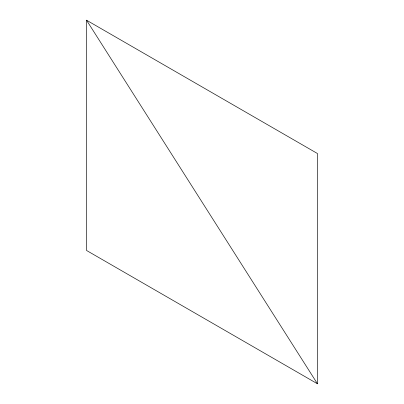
<?xml version="1.0" encoding="UTF-8"?>
<svg xmlns="http://www.w3.org/2000/svg" width="404" height="404" viewBox="0 0 404 404"><rect width="100%" height="100%" fill="white"/><g stroke="black" fill="none" stroke-linecap="round" stroke-linejoin="round"><path stroke-width="0.61" d="M86.527 20.2L317.473 153.54L317.473 383.8L86.527 250.46L86.527 20.2L317.473 383.8"/></g></svg>
